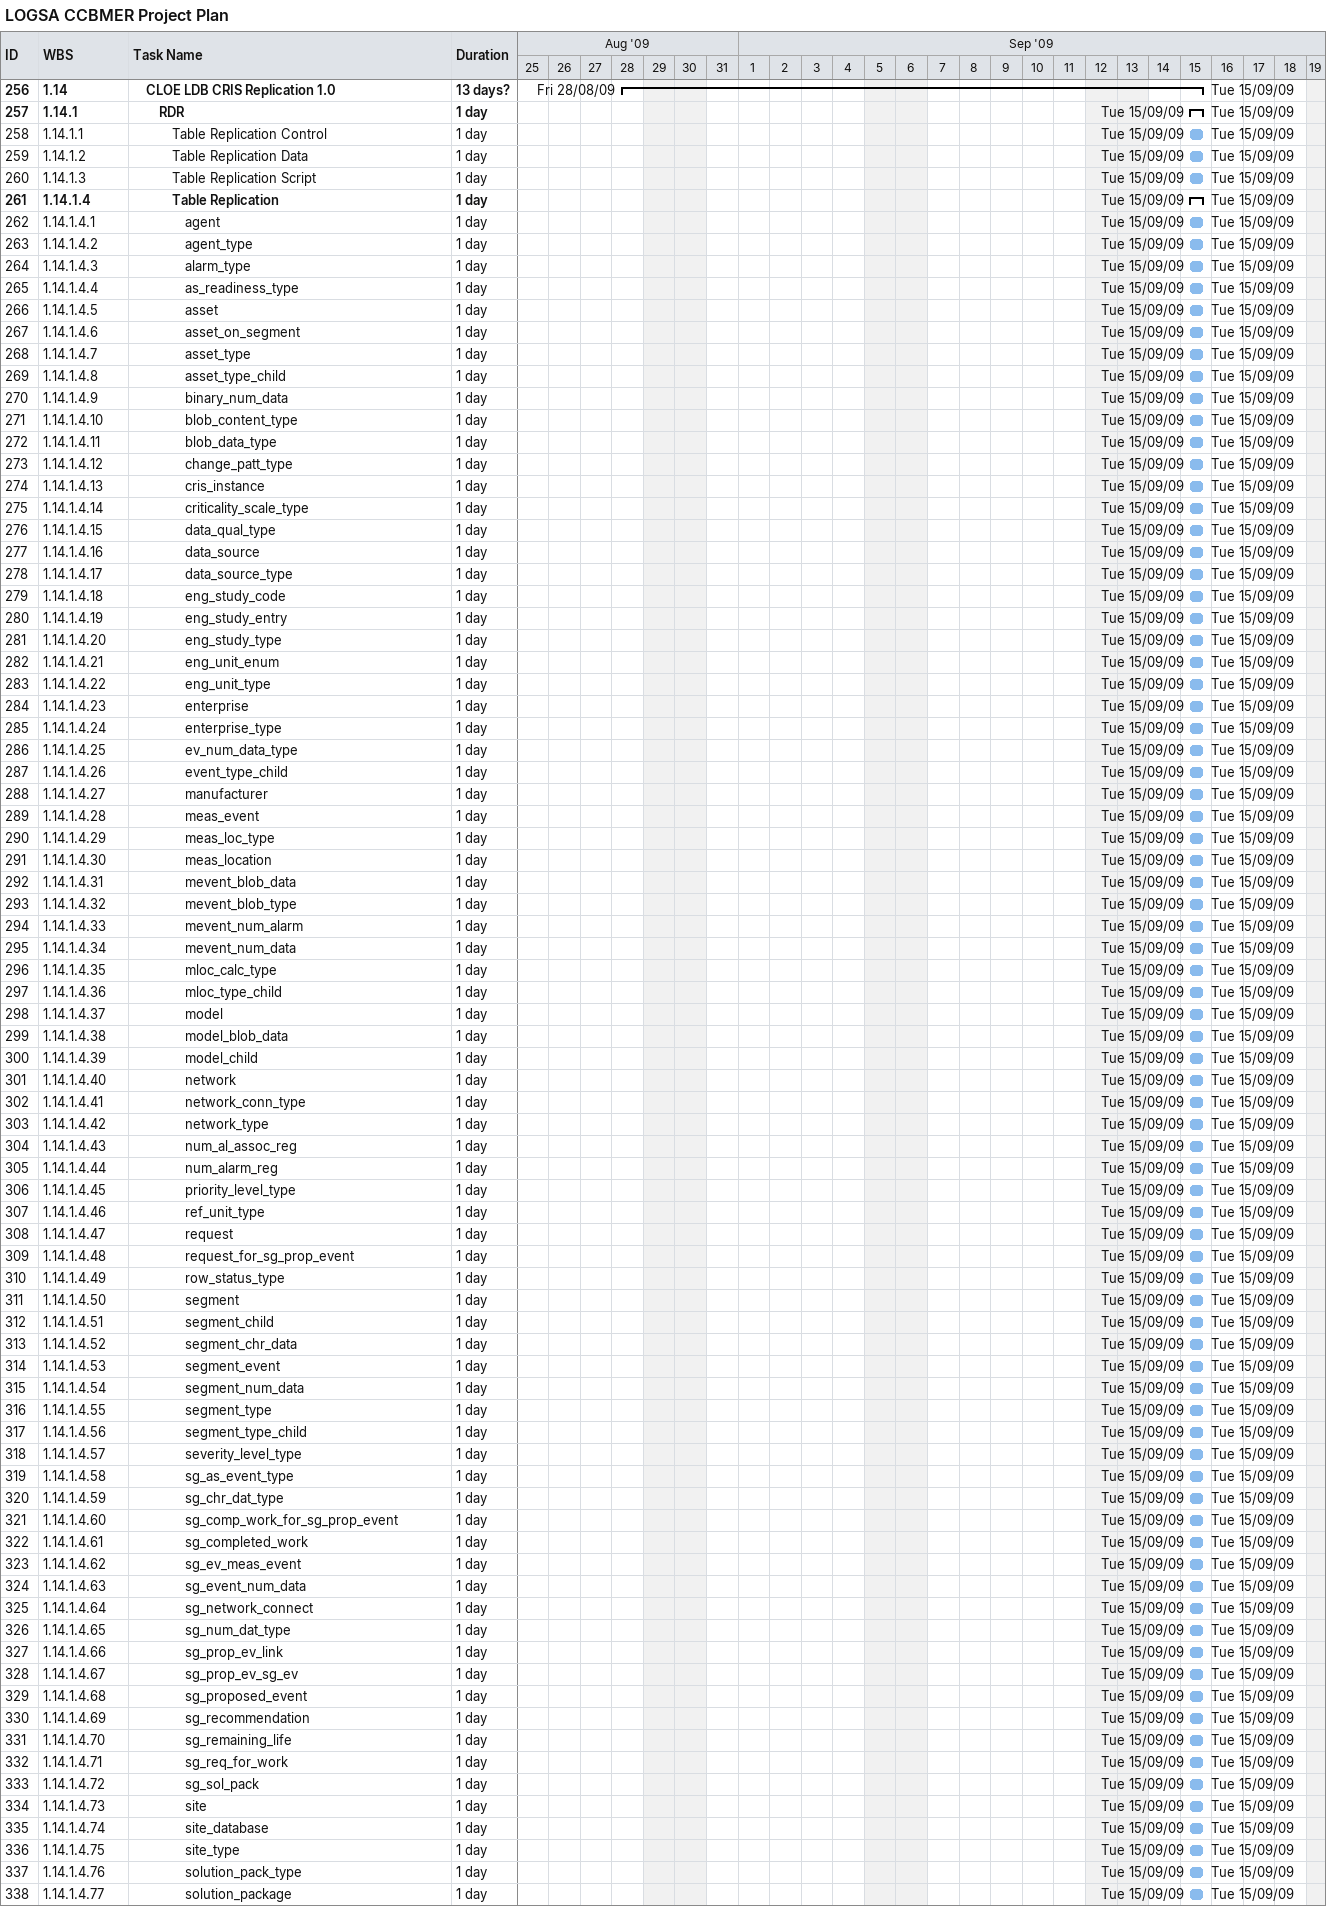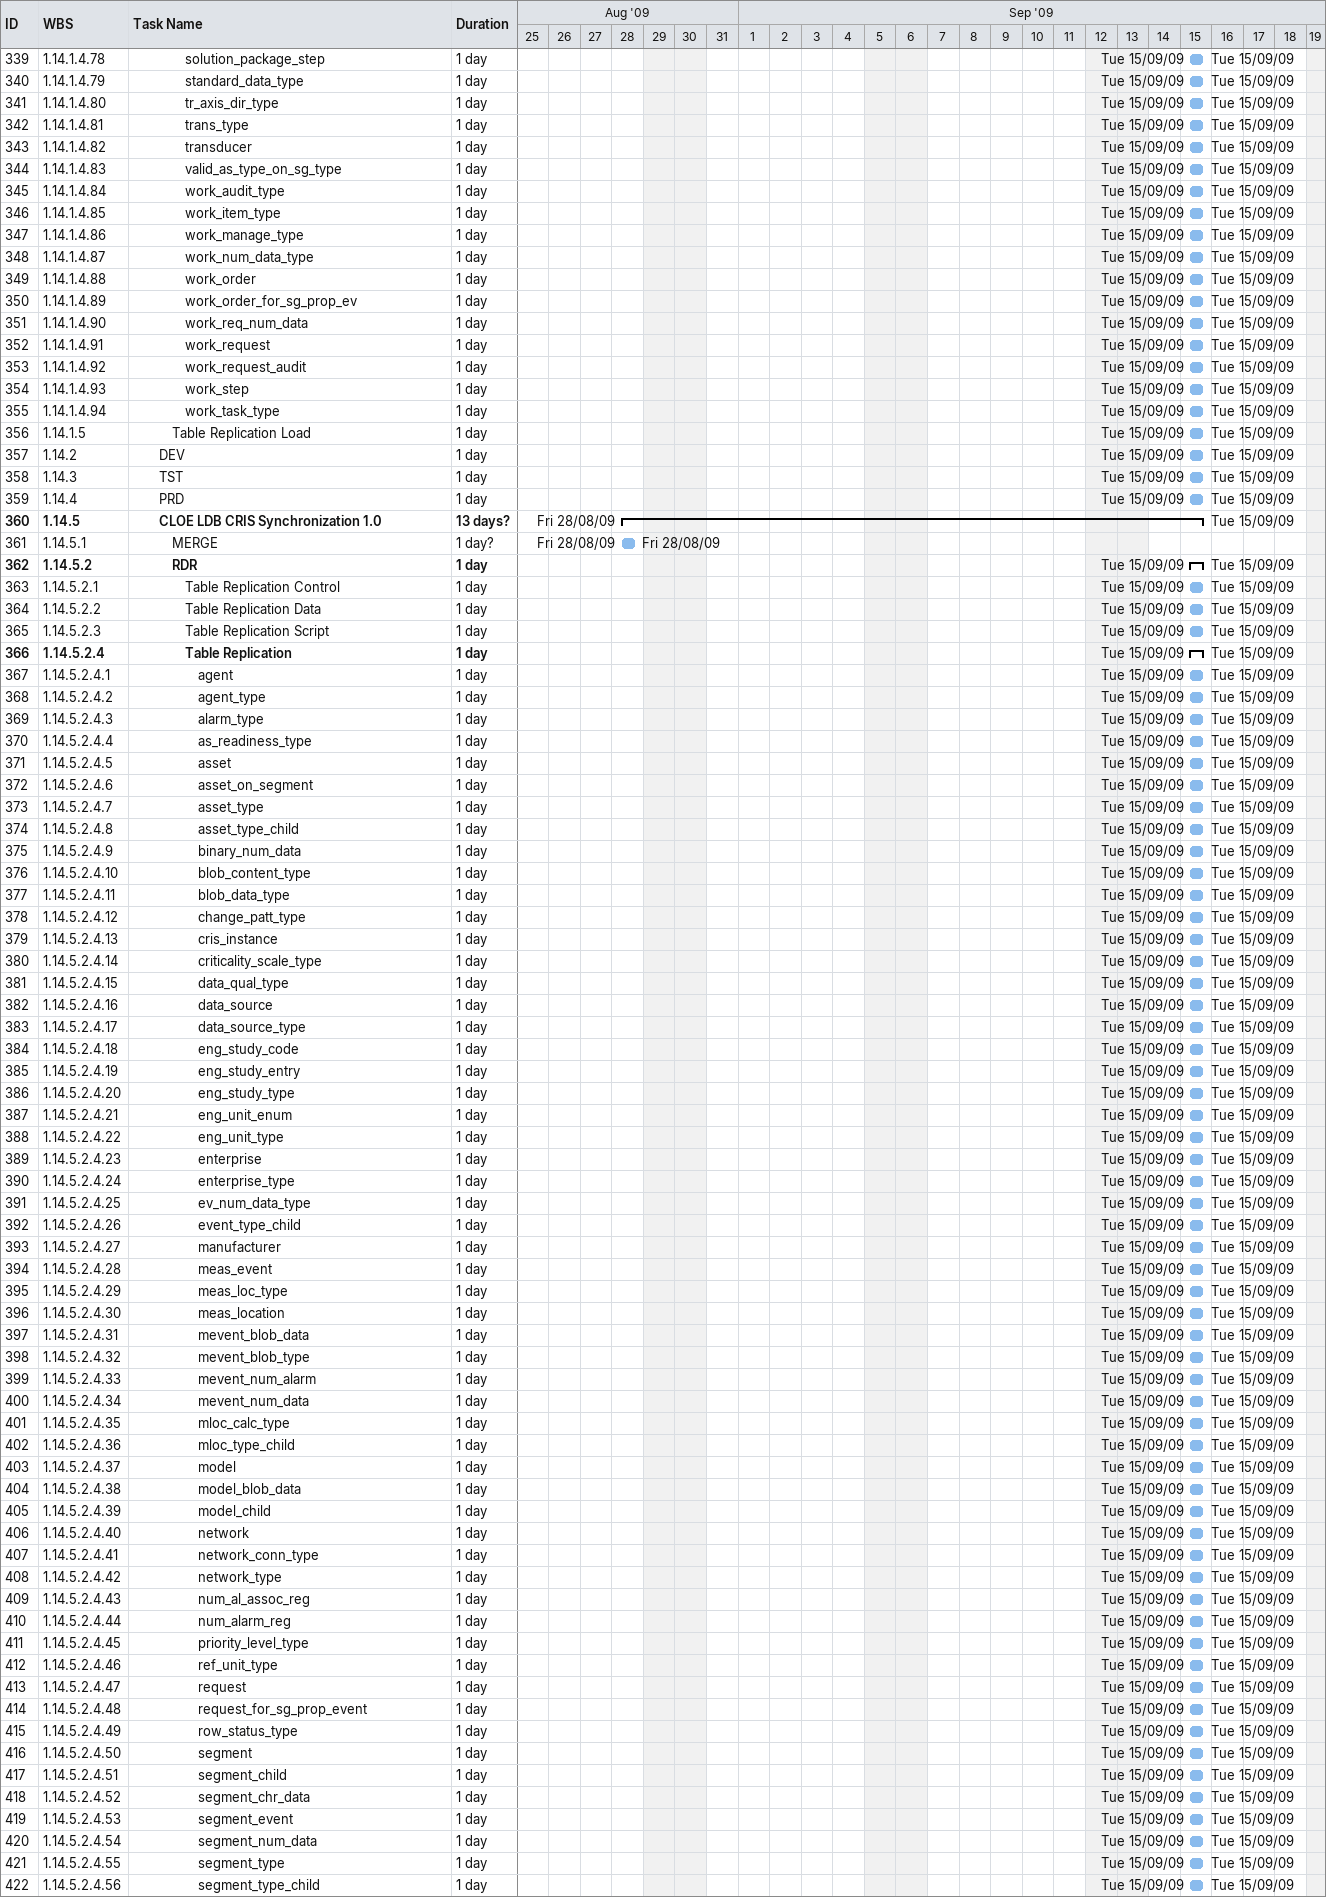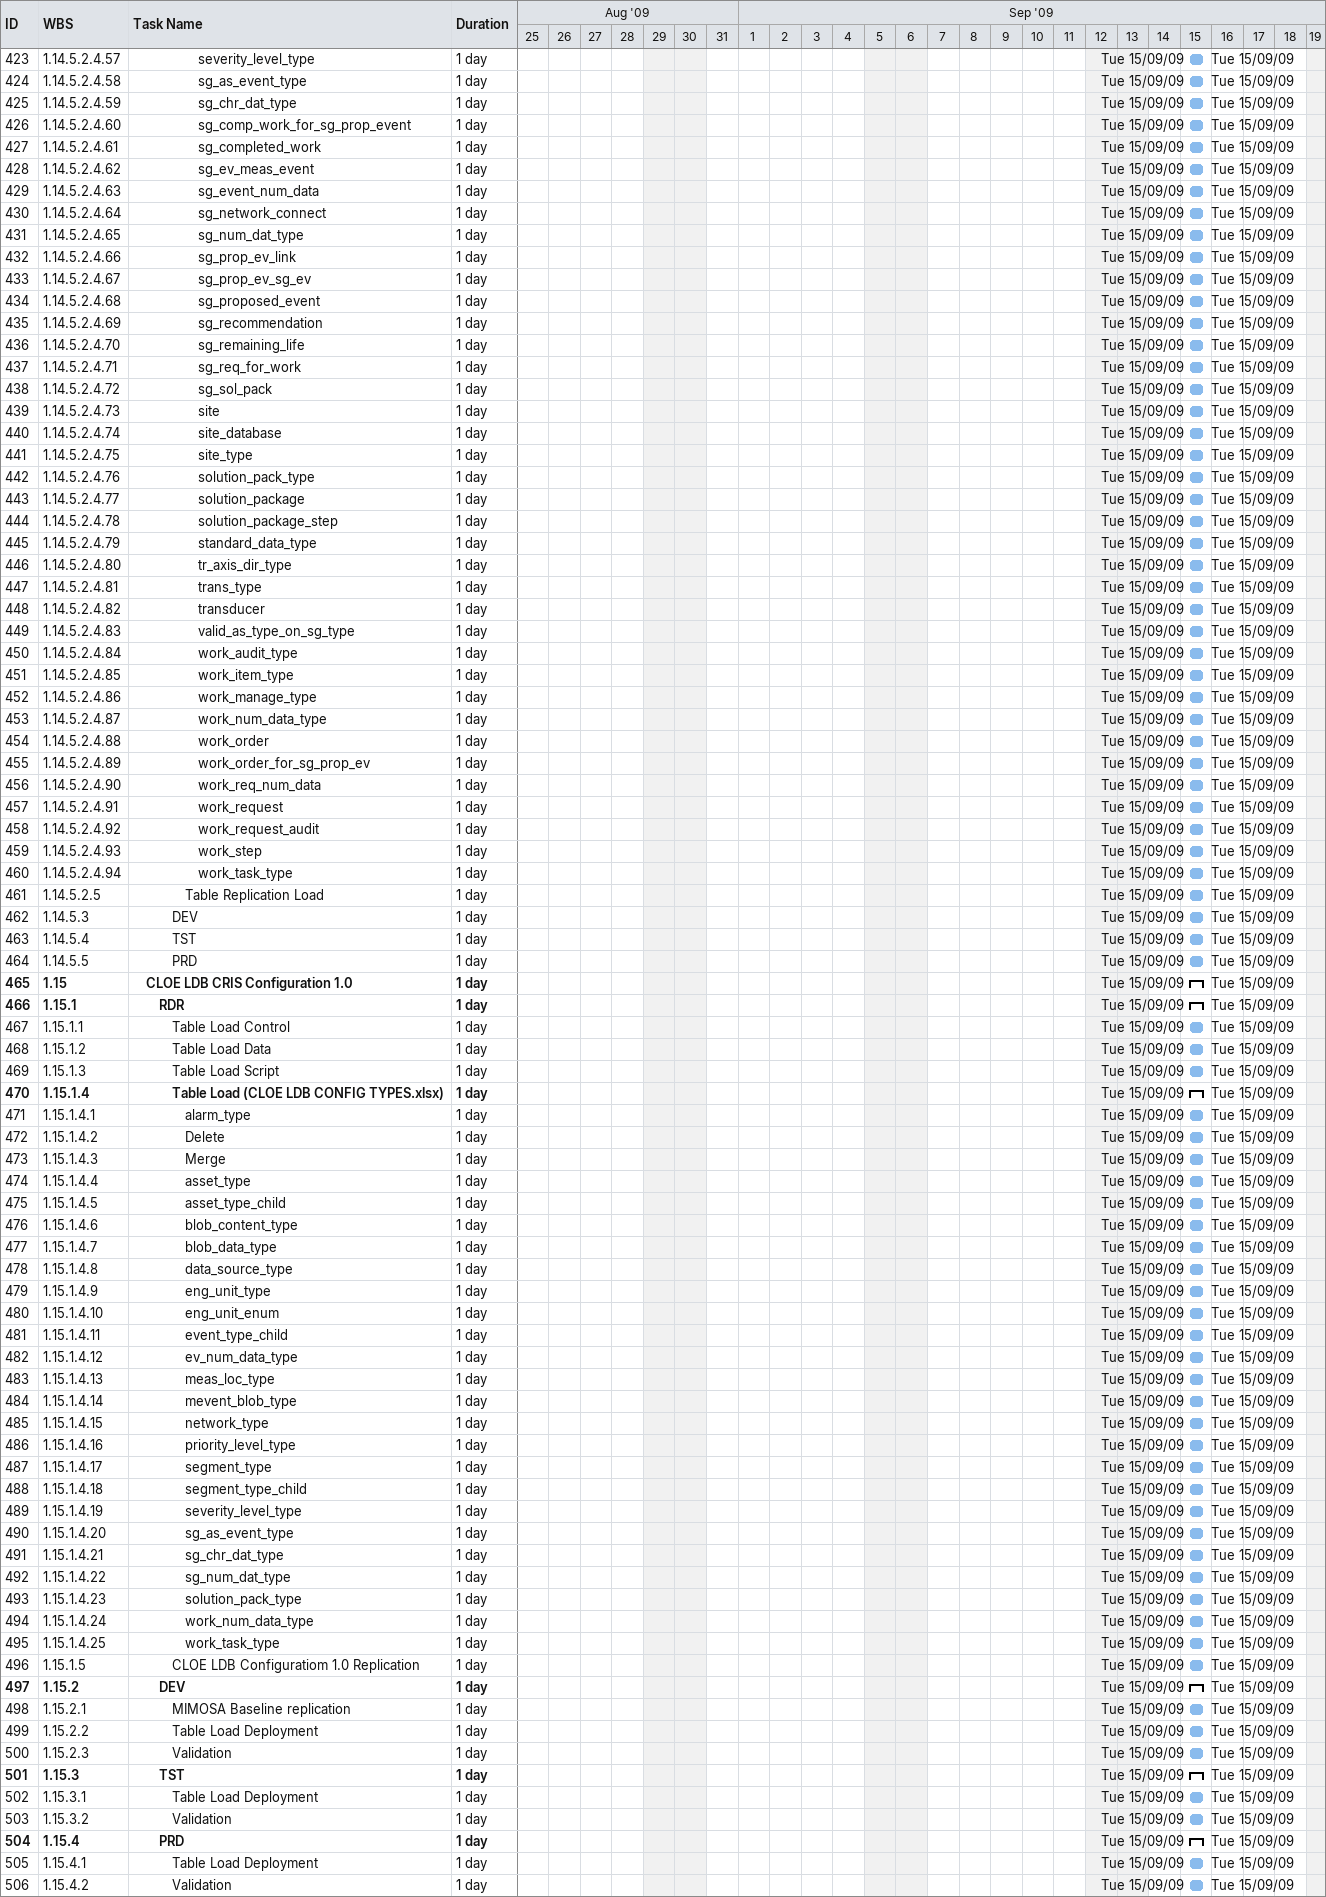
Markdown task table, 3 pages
LOGSA CCBMER Project Plan

| ID | WBS | Task | Duration | Start | Finish |
|---|---|---|---|---|---|
| 256 | 1.14 | **CLOE LDB CRIS Replication 1.0** | 13d? | 2009-08-28 | 2009-09-15 |
| 257 | 1.14.1 | **RDR** | 1d | 2009-09-15 | 2009-09-15 |
| 258 | 1.14.1.1 | Table Replication Control | 1d | 2009-09-15 | 2009-09-15 |
| 259 | 1.14.1.2 | Table Replication Data | 1d | 2009-09-15 | 2009-09-15 |
| 260 | 1.14.1.3 | Table Replication Script | 1d | 2009-09-15 | 2009-09-15 |
| 261 | 1.14.1.4 | **Table Replication** | 1d | 2009-09-15 | 2009-09-15 |
| 262 | 1.14.1.4.1 | agent | 1d | 2009-09-15 | 2009-09-15 |
| 263 | 1.14.1.4.2 | agent_type | 1d | 2009-09-15 | 2009-09-15 |
| 264 | 1.14.1.4.3 | alarm_type | 1d | 2009-09-15 | 2009-09-15 |
| 265 | 1.14.1.4.4 | as_readiness_type | 1d | 2009-09-15 | 2009-09-15 |
| 266 | 1.14.1.4.5 | asset | 1d | 2009-09-15 | 2009-09-15 |
| 267 | 1.14.1.4.6 | asset_on_segment | 1d | 2009-09-15 | 2009-09-15 |
| 268 | 1.14.1.4.7 | asset_type | 1d | 2009-09-15 | 2009-09-15 |
| 269 | 1.14.1.4.8 | asset_type_child | 1d | 2009-09-15 | 2009-09-15 |
| 270 | 1.14.1.4.9 | binary_num_data | 1d | 2009-09-15 | 2009-09-15 |
| 271 | 1.14.1.4.10 | blob_content_type | 1d | 2009-09-15 | 2009-09-15 |
| 272 | 1.14.1.4.11 | blob_data_type | 1d | 2009-09-15 | 2009-09-15 |
| 273 | 1.14.1.4.12 | change_patt_type | 1d | 2009-09-15 | 2009-09-15 |
| 274 | 1.14.1.4.13 | cris_instance | 1d | 2009-09-15 | 2009-09-15 |
| 275 | 1.14.1.4.14 | criticality_scale_type | 1d | 2009-09-15 | 2009-09-15 |
| 276 | 1.14.1.4.15 | data_qual_type | 1d | 2009-09-15 | 2009-09-15 |
| 277 | 1.14.1.4.16 | data_source | 1d | 2009-09-15 | 2009-09-15 |
| 278 | 1.14.1.4.17 | data_source_type | 1d | 2009-09-15 | 2009-09-15 |
| 279 | 1.14.1.4.18 | eng_study_code | 1d | 2009-09-15 | 2009-09-15 |
| 280 | 1.14.1.4.19 | eng_study_entry | 1d | 2009-09-15 | 2009-09-15 |
| 281 | 1.14.1.4.20 | eng_study_type | 1d | 2009-09-15 | 2009-09-15 |
| 282 | 1.14.1.4.21 | eng_unit_enum | 1d | 2009-09-15 | 2009-09-15 |
| 283 | 1.14.1.4.22 | eng_unit_type | 1d | 2009-09-15 | 2009-09-15 |
| 284 | 1.14.1.4.23 | enterprise | 1d | 2009-09-15 | 2009-09-15 |
| 285 | 1.14.1.4.24 | enterprise_type | 1d | 2009-09-15 | 2009-09-15 |
| 286 | 1.14.1.4.25 | ev_num_data_type | 1d | 2009-09-15 | 2009-09-15 |
| 287 | 1.14.1.4.26 | event_type_child | 1d | 2009-09-15 | 2009-09-15 |
| 288 | 1.14.1.4.27 | manufacturer | 1d | 2009-09-15 | 2009-09-15 |
| 289 | 1.14.1.4.28 | meas_event | 1d | 2009-09-15 | 2009-09-15 |
| 290 | 1.14.1.4.29 | meas_loc_type | 1d | 2009-09-15 | 2009-09-15 |
| 291 | 1.14.1.4.30 | meas_location | 1d | 2009-09-15 | 2009-09-15 |
| 292 | 1.14.1.4.31 | mevent_blob_data | 1d | 2009-09-15 | 2009-09-15 |
| 293 | 1.14.1.4.32 | mevent_blob_type | 1d | 2009-09-15 | 2009-09-15 |
| 294 | 1.14.1.4.33 | mevent_num_alarm | 1d | 2009-09-15 | 2009-09-15 |
| 295 | 1.14.1.4.34 | mevent_num_data | 1d | 2009-09-15 | 2009-09-15 |
| 296 | 1.14.1.4.35 | mloc_calc_type | 1d | 2009-09-15 | 2009-09-15 |
| 297 | 1.14.1.4.36 | mloc_type_child | 1d | 2009-09-15 | 2009-09-15 |
| 298 | 1.14.1.4.37 | model | 1d | 2009-09-15 | 2009-09-15 |
| 299 | 1.14.1.4.38 | model_blob_data | 1d | 2009-09-15 | 2009-09-15 |
| 300 | 1.14.1.4.39 | model_child | 1d | 2009-09-15 | 2009-09-15 |
| 301 | 1.14.1.4.40 | network | 1d | 2009-09-15 | 2009-09-15 |
| 302 | 1.14.1.4.41 | network_conn_type | 1d | 2009-09-15 | 2009-09-15 |
| 303 | 1.14.1.4.42 | network_type | 1d | 2009-09-15 | 2009-09-15 |
| 304 | 1.14.1.4.43 | num_al_assoc_reg | 1d | 2009-09-15 | 2009-09-15 |
| 305 | 1.14.1.4.44 | num_alarm_reg | 1d | 2009-09-15 | 2009-09-15 |
| 306 | 1.14.1.4.45 | priority_level_type | 1d | 2009-09-15 | 2009-09-15 |
| 307 | 1.14.1.4.46 | ref_unit_type | 1d | 2009-09-15 | 2009-09-15 |
| 308 | 1.14.1.4.47 | request | 1d | 2009-09-15 | 2009-09-15 |
| 309 | 1.14.1.4.48 | request_for_sg_prop_event | 1d | 2009-09-15 | 2009-09-15 |
| 310 | 1.14.1.4.49 | row_status_type | 1d | 2009-09-15 | 2009-09-15 |
| 311 | 1.14.1.4.50 | segment | 1d | 2009-09-15 | 2009-09-15 |
| 312 | 1.14.1.4.51 | segment_child | 1d | 2009-09-15 | 2009-09-15 |
| 313 | 1.14.1.4.52 | segment_chr_data | 1d | 2009-09-15 | 2009-09-15 |
| 314 | 1.14.1.4.53 | segment_event | 1d | 2009-09-15 | 2009-09-15 |
| 315 | 1.14.1.4.54 | segment_num_data | 1d | 2009-09-15 | 2009-09-15 |
| 316 | 1.14.1.4.55 | segment_type | 1d | 2009-09-15 | 2009-09-15 |
| 317 | 1.14.1.4.56 | segment_type_child | 1d | 2009-09-15 | 2009-09-15 |
| 318 | 1.14.1.4.57 | severity_level_type | 1d | 2009-09-15 | 2009-09-15 |
| 319 | 1.14.1.4.58 | sg_as_event_type | 1d | 2009-09-15 | 2009-09-15 |
| 320 | 1.14.1.4.59 | sg_chr_dat_type | 1d | 2009-09-15 | 2009-09-15 |
| 321 | 1.14.1.4.60 | sg_comp_work_for_sg_prop_event | 1d | 2009-09-15 | 2009-09-15 |
| 322 | 1.14.1.4.61 | sg_completed_work | 1d | 2009-09-15 | 2009-09-15 |
| 323 | 1.14.1.4.62 | sg_ev_meas_event | 1d | 2009-09-15 | 2009-09-15 |
| 324 | 1.14.1.4.63 | sg_event_num_data | 1d | 2009-09-15 | 2009-09-15 |
| 325 | 1.14.1.4.64 | sg_network_connect | 1d | 2009-09-15 | 2009-09-15 |
| 326 | 1.14.1.4.65 | sg_num_dat_type | 1d | 2009-09-15 | 2009-09-15 |
| 327 | 1.14.1.4.66 | sg_prop_ev_link | 1d | 2009-09-15 | 2009-09-15 |
| 328 | 1.14.1.4.67 | sg_prop_ev_sg_ev | 1d | 2009-09-15 | 2009-09-15 |
| 329 | 1.14.1.4.68 | sg_proposed_event | 1d | 2009-09-15 | 2009-09-15 |
| 330 | 1.14.1.4.69 | sg_recommendation | 1d | 2009-09-15 | 2009-09-15 |
| 331 | 1.14.1.4.70 | sg_remaining_life | 1d | 2009-09-15 | 2009-09-15 |
| 332 | 1.14.1.4.71 | sg_req_for_work | 1d | 2009-09-15 | 2009-09-15 |
| 333 | 1.14.1.4.72 | sg_sol_pack | 1d | 2009-09-15 | 2009-09-15 |
| 334 | 1.14.1.4.73 | site | 1d | 2009-09-15 | 2009-09-15 |
| 335 | 1.14.1.4.74 | site_database | 1d | 2009-09-15 | 2009-09-15 |
| 336 | 1.14.1.4.75 | site_type | 1d | 2009-09-15 | 2009-09-15 |
| 337 | 1.14.1.4.76 | solution_pack_type | 1d | 2009-09-15 | 2009-09-15 |
| 338 | 1.14.1.4.77 | solution_package | 1d | 2009-09-15 | 2009-09-15 |
| 339 | 1.14.1.4.78 | solution_package_step | 1d | 2009-09-15 | 2009-09-15 |
| 340 | 1.14.1.4.79 | standard_data_type | 1d | 2009-09-15 | 2009-09-15 |
| 341 | 1.14.1.4.80 | tr_axis_dir_type | 1d | 2009-09-15 | 2009-09-15 |
| 342 | 1.14.1.4.81 | trans_type | 1d | 2009-09-15 | 2009-09-15 |
| 343 | 1.14.1.4.82 | transducer | 1d | 2009-09-15 | 2009-09-15 |
| 344 | 1.14.1.4.83 | valid_as_type_on_sg_type | 1d | 2009-09-15 | 2009-09-15 |
| 345 | 1.14.1.4.84 | work_audit_type | 1d | 2009-09-15 | 2009-09-15 |
| 346 | 1.14.1.4.85 | work_item_type | 1d | 2009-09-15 | 2009-09-15 |
| 347 | 1.14.1.4.86 | work_manage_type | 1d | 2009-09-15 | 2009-09-15 |
| 348 | 1.14.1.4.87 | work_num_data_type | 1d | 2009-09-15 | 2009-09-15 |
| 349 | 1.14.1.4.88 | work_order | 1d | 2009-09-15 | 2009-09-15 |
| 350 | 1.14.1.4.89 | work_order_for_sg_prop_ev | 1d | 2009-09-15 | 2009-09-15 |
| 351 | 1.14.1.4.90 | work_req_num_data | 1d | 2009-09-15 | 2009-09-15 |
| 352 | 1.14.1.4.91 | work_request | 1d | 2009-09-15 | 2009-09-15 |
| 353 | 1.14.1.4.92 | work_request_audit | 1d | 2009-09-15 | 2009-09-15 |
| 354 | 1.14.1.4.93 | work_step | 1d | 2009-09-15 | 2009-09-15 |
| 355 | 1.14.1.4.94 | work_task_type | 1d | 2009-09-15 | 2009-09-15 |
| 356 | 1.14.1.5 | Table Replication Load | 1d | 2009-09-15 | 2009-09-15 |
| 357 | 1.14.2 | DEV | 1d | 2009-09-15 | 2009-09-15 |
| 358 | 1.14.3 | TST | 1d | 2009-09-15 | 2009-09-15 |
| 359 | 1.14.4 | PRD | 1d | 2009-09-15 | 2009-09-15 |
| 360 | 1.14.5 | **CLOE LDB CRIS Synchronization 1.0** | 13d? | 2009-08-28 | 2009-09-15 |
| 361 | 1.14.5.1 | MERGE | 1d? | 2009-08-28 | 2009-08-28 |
| 362 | 1.14.5.2 | **RDR** | 1d | 2009-09-15 | 2009-09-15 |
| 363 | 1.14.5.2.1 | Table Replication Control | 1d | 2009-09-15 | 2009-09-15 |
| 364 | 1.14.5.2.2 | Table Replication Data | 1d | 2009-09-15 | 2009-09-15 |
| 365 | 1.14.5.2.3 | Table Replication Script | 1d | 2009-09-15 | 2009-09-15 |
| 366 | 1.14.5.2.4 | **Table Replication** | 1d | 2009-09-15 | 2009-09-15 |
| 367 | 1.14.5.2.4.1 | agent | 1d | 2009-09-15 | 2009-09-15 |
| 368 | 1.14.5.2.4.2 | agent_type | 1d | 2009-09-15 | 2009-09-15 |
| 369 | 1.14.5.2.4.3 | alarm_type | 1d | 2009-09-15 | 2009-09-15 |
| 370 | 1.14.5.2.4.4 | as_readiness_type | 1d | 2009-09-15 | 2009-09-15 |
| 371 | 1.14.5.2.4.5 | asset | 1d | 2009-09-15 | 2009-09-15 |
| 372 | 1.14.5.2.4.6 | asset_on_segment | 1d | 2009-09-15 | 2009-09-15 |
| 373 | 1.14.5.2.4.7 | asset_type | 1d | 2009-09-15 | 2009-09-15 |
| 374 | 1.14.5.2.4.8 | asset_type_child | 1d | 2009-09-15 | 2009-09-15 |
| 375 | 1.14.5.2.4.9 | binary_num_data | 1d | 2009-09-15 | 2009-09-15 |
| 376 | 1.14.5.2.4.10 | blob_content_type | 1d | 2009-09-15 | 2009-09-15 |
| 377 | 1.14.5.2.4.11 | blob_data_type | 1d | 2009-09-15 | 2009-09-15 |
| 378 | 1.14.5.2.4.12 | change_patt_type | 1d | 2009-09-15 | 2009-09-15 |
| 379 | 1.14.5.2.4.13 | cris_instance | 1d | 2009-09-15 | 2009-09-15 |
| 380 | 1.14.5.2.4.14 | criticality_scale_type | 1d | 2009-09-15 | 2009-09-15 |
| 381 | 1.14.5.2.4.15 | data_qual_type | 1d | 2009-09-15 | 2009-09-15 |
| 382 | 1.14.5.2.4.16 | data_source | 1d | 2009-09-15 | 2009-09-15 |
| 383 | 1.14.5.2.4.17 | data_source_type | 1d | 2009-09-15 | 2009-09-15 |
| 384 | 1.14.5.2.4.18 | eng_study_code | 1d | 2009-09-15 | 2009-09-15 |
| 385 | 1.14.5.2.4.19 | eng_study_entry | 1d | 2009-09-15 | 2009-09-15 |
| 386 | 1.14.5.2.4.20 | eng_study_type | 1d | 2009-09-15 | 2009-09-15 |
| 387 | 1.14.5.2.4.21 | eng_unit_enum | 1d | 2009-09-15 | 2009-09-15 |
| 388 | 1.14.5.2.4.22 | eng_unit_type | 1d | 2009-09-15 | 2009-09-15 |
| 389 | 1.14.5.2.4.23 | enterprise | 1d | 2009-09-15 | 2009-09-15 |
| 390 | 1.14.5.2.4.24 | enterprise_type | 1d | 2009-09-15 | 2009-09-15 |
| 391 | 1.14.5.2.4.25 | ev_num_data_type | 1d | 2009-09-15 | 2009-09-15 |
| 392 | 1.14.5.2.4.26 | event_type_child | 1d | 2009-09-15 | 2009-09-15 |
| 393 | 1.14.5.2.4.27 | manufacturer | 1d | 2009-09-15 | 2009-09-15 |
| 394 | 1.14.5.2.4.28 | meas_event | 1d | 2009-09-15 | 2009-09-15 |
| 395 | 1.14.5.2.4.29 | meas_loc_type | 1d | 2009-09-15 | 2009-09-15 |
| 396 | 1.14.5.2.4.30 | meas_location | 1d | 2009-09-15 | 2009-09-15 |
| 397 | 1.14.5.2.4.31 | mevent_blob_data | 1d | 2009-09-15 | 2009-09-15 |
| 398 | 1.14.5.2.4.32 | mevent_blob_type | 1d | 2009-09-15 | 2009-09-15 |
| 399 | 1.14.5.2.4.33 | mevent_num_alarm | 1d | 2009-09-15 | 2009-09-15 |
| 400 | 1.14.5.2.4.34 | mevent_num_data | 1d | 2009-09-15 | 2009-09-15 |
| 401 | 1.14.5.2.4.35 | mloc_calc_type | 1d | 2009-09-15 | 2009-09-15 |
| 402 | 1.14.5.2.4.36 | mloc_type_child | 1d | 2009-09-15 | 2009-09-15 |
| 403 | 1.14.5.2.4.37 | model | 1d | 2009-09-15 | 2009-09-15 |
| 404 | 1.14.5.2.4.38 | model_blob_data | 1d | 2009-09-15 | 2009-09-15 |
| 405 | 1.14.5.2.4.39 | model_child | 1d | 2009-09-15 | 2009-09-15 |
| 406 | 1.14.5.2.4.40 | network | 1d | 2009-09-15 | 2009-09-15 |
| 407 | 1.14.5.2.4.41 | network_conn_type | 1d | 2009-09-15 | 2009-09-15 |
| 408 | 1.14.5.2.4.42 | network_type | 1d | 2009-09-15 | 2009-09-15 |
| 409 | 1.14.5.2.4.43 | num_al_assoc_reg | 1d | 2009-09-15 | 2009-09-15 |
| 410 | 1.14.5.2.4.44 | num_alarm_reg | 1d | 2009-09-15 | 2009-09-15 |
| 411 | 1.14.5.2.4.45 | priority_level_type | 1d | 2009-09-15 | 2009-09-15 |
| 412 | 1.14.5.2.4.46 | ref_unit_type | 1d | 2009-09-15 | 2009-09-15 |
| 413 | 1.14.5.2.4.47 | request | 1d | 2009-09-15 | 2009-09-15 |
| 414 | 1.14.5.2.4.48 | request_for_sg_prop_event | 1d | 2009-09-15 | 2009-09-15 |
| 415 | 1.14.5.2.4.49 | row_status_type | 1d | 2009-09-15 | 2009-09-15 |
| 416 | 1.14.5.2.4.50 | segment | 1d | 2009-09-15 | 2009-09-15 |
| 417 | 1.14.5.2.4.51 | segment_child | 1d | 2009-09-15 | 2009-09-15 |
| 418 | 1.14.5.2.4.52 | segment_chr_data | 1d | 2009-09-15 | 2009-09-15 |
| 419 | 1.14.5.2.4.53 | segment_event | 1d | 2009-09-15 | 2009-09-15 |
| 420 | 1.14.5.2.4.54 | segment_num_data | 1d | 2009-09-15 | 2009-09-15 |
| 421 | 1.14.5.2.4.55 | segment_type | 1d | 2009-09-15 | 2009-09-15 |
| 422 | 1.14.5.2.4.56 | segment_type_child | 1d | 2009-09-15 | 2009-09-15 |
| 423 | 1.14.5.2.4.57 | severity_level_type | 1d | 2009-09-15 | 2009-09-15 |
| 424 | 1.14.5.2.4.58 | sg_as_event_type | 1d | 2009-09-15 | 2009-09-15 |
| 425 | 1.14.5.2.4.59 | sg_chr_dat_type | 1d | 2009-09-15 | 2009-09-15 |
| 426 | 1.14.5.2.4.60 | sg_comp_work_for_sg_prop_event | 1d | 2009-09-15 | 2009-09-15 |
| 427 | 1.14.5.2.4.61 | sg_completed_work | 1d | 2009-09-15 | 2009-09-15 |
| 428 | 1.14.5.2.4.62 | sg_ev_meas_event | 1d | 2009-09-15 | 2009-09-15 |
| 429 | 1.14.5.2.4.63 | sg_event_num_data | 1d | 2009-09-15 | 2009-09-15 |
| 430 | 1.14.5.2.4.64 | sg_network_connect | 1d | 2009-09-15 | 2009-09-15 |
| 431 | 1.14.5.2.4.65 | sg_num_dat_type | 1d | 2009-09-15 | 2009-09-15 |
| 432 | 1.14.5.2.4.66 | sg_prop_ev_link | 1d | 2009-09-15 | 2009-09-15 |
| 433 | 1.14.5.2.4.67 | sg_prop_ev_sg_ev | 1d | 2009-09-15 | 2009-09-15 |
| 434 | 1.14.5.2.4.68 | sg_proposed_event | 1d | 2009-09-15 | 2009-09-15 |
| 435 | 1.14.5.2.4.69 | sg_recommendation | 1d | 2009-09-15 | 2009-09-15 |
| 436 | 1.14.5.2.4.70 | sg_remaining_life | 1d | 2009-09-15 | 2009-09-15 |
| 437 | 1.14.5.2.4.71 | sg_req_for_work | 1d | 2009-09-15 | 2009-09-15 |
| 438 | 1.14.5.2.4.72 | sg_sol_pack | 1d | 2009-09-15 | 2009-09-15 |
| 439 | 1.14.5.2.4.73 | site | 1d | 2009-09-15 | 2009-09-15 |
| 440 | 1.14.5.2.4.74 | site_database | 1d | 2009-09-15 | 2009-09-15 |
| 441 | 1.14.5.2.4.75 | site_type | 1d | 2009-09-15 | 2009-09-15 |
| 442 | 1.14.5.2.4.76 | solution_pack_type | 1d | 2009-09-15 | 2009-09-15 |
| 443 | 1.14.5.2.4.77 | solution_package | 1d | 2009-09-15 | 2009-09-15 |
| 444 | 1.14.5.2.4.78 | solution_package_step | 1d | 2009-09-15 | 2009-09-15 |
| 445 | 1.14.5.2.4.79 | standard_data_type | 1d | 2009-09-15 | 2009-09-15 |
| 446 | 1.14.5.2.4.80 | tr_axis_dir_type | 1d | 2009-09-15 | 2009-09-15 |
| 447 | 1.14.5.2.4.81 | trans_type | 1d | 2009-09-15 | 2009-09-15 |
| 448 | 1.14.5.2.4.82 | transducer | 1d | 2009-09-15 | 2009-09-15 |
| 449 | 1.14.5.2.4.83 | valid_as_type_on_sg_type | 1d | 2009-09-15 | 2009-09-15 |
| 450 | 1.14.5.2.4.84 | work_audit_type | 1d | 2009-09-15 | 2009-09-15 |
| 451 | 1.14.5.2.4.85 | work_item_type | 1d | 2009-09-15 | 2009-09-15 |
| 452 | 1.14.5.2.4.86 | work_manage_type | 1d | 2009-09-15 | 2009-09-15 |
| 453 | 1.14.5.2.4.87 | work_num_data_type | 1d | 2009-09-15 | 2009-09-15 |
| 454 | 1.14.5.2.4.88 | work_order | 1d | 2009-09-15 | 2009-09-15 |
| 455 | 1.14.5.2.4.89 | work_order_for_sg_prop_ev | 1d | 2009-09-15 | 2009-09-15 |
| 456 | 1.14.5.2.4.90 | work_req_num_data | 1d | 2009-09-15 | 2009-09-15 |
| 457 | 1.14.5.2.4.91 | work_request | 1d | 2009-09-15 | 2009-09-15 |
| 458 | 1.14.5.2.4.92 | work_request_audit | 1d | 2009-09-15 | 2009-09-15 |
| 459 | 1.14.5.2.4.93 | work_step | 1d | 2009-09-15 | 2009-09-15 |
| 460 | 1.14.5.2.4.94 | work_task_type | 1d | 2009-09-15 | 2009-09-15 |
| 461 | 1.14.5.2.5 | Table Replication Load | 1d | 2009-09-15 | 2009-09-15 |
| 462 | 1.14.5.3 | DEV | 1d | 2009-09-15 | 2009-09-15 |
| 463 | 1.14.5.4 | TST | 1d | 2009-09-15 | 2009-09-15 |
| 464 | 1.14.5.5 | PRD | 1d | 2009-09-15 | 2009-09-15 |
| 465 | 1.15 | **CLOE LDB CRIS Configuration 1.0** | 1d | 2009-09-15 | 2009-09-15 |
| 466 | 1.15.1 | **RDR** | 1d | 2009-09-15 | 2009-09-15 |
| 467 | 1.15.1.1 | Table Load Control | 1d | 2009-09-15 | 2009-09-15 |
| 468 | 1.15.1.2 | Table Load Data | 1d | 2009-09-15 | 2009-09-15 |
| 469 | 1.15.1.3 | Table Load Script | 1d | 2009-09-15 | 2009-09-15 |
| 470 | 1.15.1.4 | **Table Load (CLOE LDB CONFIG TYPES.xlsx)** | 1d | 2009-09-15 | 2009-09-15 |
| 471 | 1.15.1.4.1 | alarm_type | 1d | 2009-09-15 | 2009-09-15 |
| 472 | 1.15.1.4.2 | Delete | 1d | 2009-09-15 | 2009-09-15 |
| 473 | 1.15.1.4.3 | Merge | 1d | 2009-09-15 | 2009-09-15 |
| 474 | 1.15.1.4.4 | asset_type | 1d | 2009-09-15 | 2009-09-15 |
| 475 | 1.15.1.4.5 | asset_type_child | 1d | 2009-09-15 | 2009-09-15 |
| 476 | 1.15.1.4.6 | blob_content_type | 1d | 2009-09-15 | 2009-09-15 |
| 477 | 1.15.1.4.7 | blob_data_type | 1d | 2009-09-15 | 2009-09-15 |
| 478 | 1.15.1.4.8 | data_source_type | 1d | 2009-09-15 | 2009-09-15 |
| 479 | 1.15.1.4.9 | eng_unit_type | 1d | 2009-09-15 | 2009-09-15 |
| 480 | 1.15.1.4.10 | eng_unit_enum | 1d | 2009-09-15 | 2009-09-15 |
| 481 | 1.15.1.4.11 | event_type_child | 1d | 2009-09-15 | 2009-09-15 |
| 482 | 1.15.1.4.12 | ev_num_data_type | 1d | 2009-09-15 | 2009-09-15 |
| 483 | 1.15.1.4.13 | meas_loc_type | 1d | 2009-09-15 | 2009-09-15 |
| 484 | 1.15.1.4.14 | mevent_blob_type | 1d | 2009-09-15 | 2009-09-15 |
| 485 | 1.15.1.4.15 | network_type | 1d | 2009-09-15 | 2009-09-15 |
| 486 | 1.15.1.4.16 | priority_level_type | 1d | 2009-09-15 | 2009-09-15 |
| 487 | 1.15.1.4.17 | segment_type | 1d | 2009-09-15 | 2009-09-15 |
| 488 | 1.15.1.4.18 | segment_type_child | 1d | 2009-09-15 | 2009-09-15 |
| 489 | 1.15.1.4.19 | severity_level_type | 1d | 2009-09-15 | 2009-09-15 |
| 490 | 1.15.1.4.20 | sg_as_event_type | 1d | 2009-09-15 | 2009-09-15 |
| 491 | 1.15.1.4.21 | sg_chr_dat_type | 1d | 2009-09-15 | 2009-09-15 |
| 492 | 1.15.1.4.22 | sg_num_dat_type | 1d | 2009-09-15 | 2009-09-15 |
| 493 | 1.15.1.4.23 | solution_pack_type | 1d | 2009-09-15 | 2009-09-15 |
| 494 | 1.15.1.4.24 | work_num_data_type | 1d | 2009-09-15 | 2009-09-15 |
| 495 | 1.15.1.4.25 | work_task_type | 1d | 2009-09-15 | 2009-09-15 |
| 496 | 1.15.1.5 | CLOE LDB Configuratiom 1.0 Replication | 1d | 2009-09-15 | 2009-09-15 |
| 497 | 1.15.2 | **DEV** | 1d | 2009-09-15 | 2009-09-15 |
| 498 | 1.15.2.1 | MIMOSA Baseline replication | 1d | 2009-09-15 | 2009-09-15 |
| 499 | 1.15.2.2 | Table Load Deployment | 1d | 2009-09-15 | 2009-09-15 |
| 500 | 1.15.2.3 | Validation | 1d | 2009-09-15 | 2009-09-15 |
| 501 | 1.15.3 | **TST** | 1d | 2009-09-15 | 2009-09-15 |
| 502 | 1.15.3.1 | Table Load Deployment | 1d | 2009-09-15 | 2009-09-15 |
| 503 | 1.15.3.2 | Validation | 1d | 2009-09-15 | 2009-09-15 |
| 504 | 1.15.4 | **PRD** | 1d | 2009-09-15 | 2009-09-15 |
| 505 | 1.15.4.1 | Table Load Deployment | 1d | 2009-09-15 | 2009-09-15 |
| 506 | 1.15.4.2 | Validation | 1d | 2009-09-15 | 2009-09-15 |
